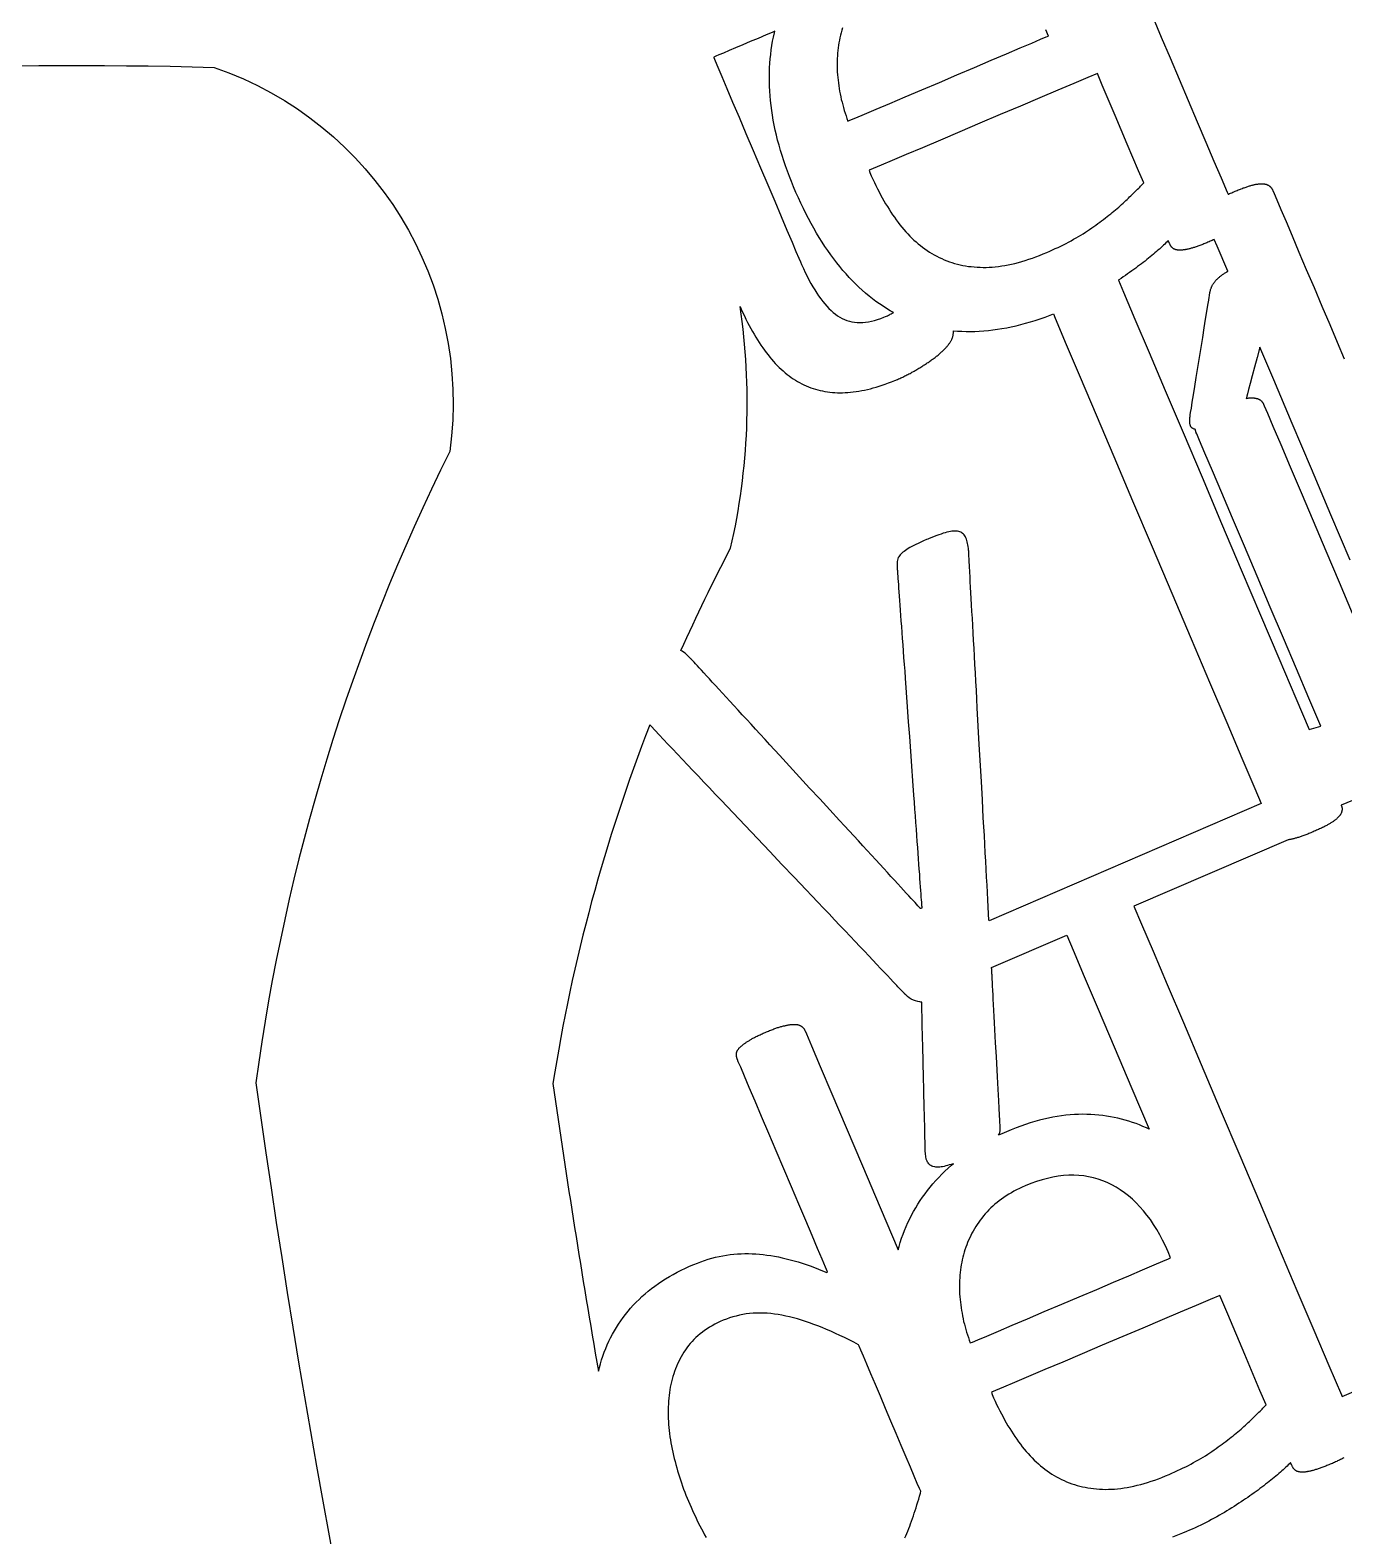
# Model space of a CAD drawing. Header units: millimetres. Extents: x 47 to 159, y 49 to 299.
# Drawn here: x 96.38 to 113.14, y 114.55 to 133.75 of the extents above; entities that cross this region are included whole.
import ezdxf

# ---------------------------------------------------------------- set-up
doc = ezdxf.new("R2010")
doc.units = ezdxf.units.MM

# ---------------------------------------------------------------- blocks, each defined once
blk = doc.blocks.new('angel 01')
blk.add_lwpolyline([(-32.862, 84.074, -0.036669), (-23.932, 84.474, -0.35863), (-20.927, 79.574, 0.082562), (-23.399, 71.526, 0.054639), (-16.362, 43.669, -0.001536)], format="xyb")
for points in [[(-11.957, 85.107), (-11.852, 84.86), (-11.74, 84.597), (-11.625, 84.325), (-11.508, 84.05), (-11.393, 83.779), (-11.283, 83.52), (-11.181, 83.28), (-11.089, 83.064), (-11.012, 82.881), (-11.001, 82.856), (-10.994, 82.859), (-10.981, 82.865), (-10.968, 82.87), (-10.954, 82.876), (-10.941, 82.882), (-10.926, 82.888), (-10.912, 82.894), (-10.898, 82.9), (-10.884, 82.906), (-10.871, 82.911), (-10.857, 82.917), (-10.844, 82.922), (-10.832, 82.926), (-10.819, 82.931), (-10.807, 82.936), (-10.795, 82.94), (-10.783, 82.944), (-10.772, 82.948), (-10.761, 82.952), (-10.75, 82.956), (-10.739, 82.959), (-10.729, 82.962), (-10.719, 82.965), (-10.709, 82.968), (-10.699, 82.971), (-10.69, 82.973), (-10.681, 82.975), (-10.672, 82.977), (-10.663, 82.979), (-10.654, 82.981), (-10.646, 82.983), (-10.637, 82.984), (-10.629, 82.985), (-10.622, 82.986), (-10.614, 82.987), (-10.607, 82.988), (-10.599, 82.989), (-10.592, 82.989), (-10.586, 82.99), (-10.579, 82.99), (-10.573, 82.99), (-10.566, 82.99), (-10.56, 82.99), (-10.554, 82.989), (-10.549, 82.989), (-10.543, 82.988), (-10.537, 82.987), (-10.532, 82.986), (-10.527, 82.985), (-10.522, 82.984), (-10.517, 82.983), (-10.512, 82.981), (-10.507, 82.98), (-10.503, 82.978), (-10.498, 82.976), (-10.494, 82.974), (-10.49, 82.972), (-10.486, 82.97), (-10.482, 82.967), (-10.478, 82.965), (-10.474, 82.962), (-10.471, 82.959), (-10.467, 82.956), (-10.464, 82.953), (-10.461, 82.95), (-10.457, 82.946), (-10.454, 82.943), (-10.451, 82.939), (-10.449, 82.936), (-10.446, 82.932), (-10.443, 82.928), (-10.441, 82.924), (-10.438, 82.92), (-10.436, 82.915), (-10.434, 82.911), (-10.431, 82.906), (-10.429, 82.902), (-10.414, 82.866), (-10.38, 82.785), (-10.328, 82.663), (-10.262, 82.508), (-10.184, 82.324), (-10.097, 82.119), (-10.003, 81.897), (-9.905, 81.666), (-9.805, 81.43), (-9.705, 81.196), (-9.609, 80.969), (-9.519, 80.757)], [(-9.523, 66.744), (-9.534, 66.739), (-9.545, 66.733), (-9.556, 66.728), (-9.567, 66.722), (-9.579, 66.716), (-9.591, 66.71), (-9.604, 66.705), (-9.616, 66.699), (-9.63, 66.693), (-9.643, 66.687), (-9.657, 66.681), (-9.671, 66.674), (-9.685, 66.668), (-9.7, 66.662), (-9.714, 66.656), (-9.727, 66.651), (-9.741, 66.645), (-9.754, 66.64), (-9.767, 66.635), (-9.78, 66.63), (-9.792, 66.625), (-9.805, 66.621), (-9.817, 66.616), (-9.828, 66.612), (-9.84, 66.608), (-9.851, 66.604), (-9.862, 66.601), (-9.873, 66.597), (-9.884, 66.594), (-9.894, 66.591), (-9.904, 66.588), (-9.914, 66.585), (-9.924, 66.582), (-9.933, 66.58), (-9.942, 66.578), (-9.951, 66.575), (-9.96, 66.574), (-9.969, 66.572), (-9.978, 66.57), (-9.986, 66.569), (-9.994, 66.567), (-10.002, 66.566), (-10.01, 66.565), (-10.018, 66.564), (-10.025, 66.564), (-10.032, 66.563), (-10.039, 66.563), (-10.046, 66.563), (-10.053, 66.562), (-10.059, 66.563), (-10.065, 66.563), (-10.072, 66.563), (-10.077, 66.564), (-10.083, 66.564), (-10.089, 66.565), (-10.094, 66.566), (-10.099, 66.567), (-10.104, 66.568), (-10.109, 66.569), (-10.114, 66.571), (-10.118, 66.572), (-10.123, 66.574), (-10.127, 66.576), (-10.131, 66.578), (-10.135, 66.58), (-10.138, 66.583), (-10.142, 66.585), (-10.145, 66.587), (-10.148, 66.59), (-10.151, 66.593), (-10.155, 66.596), (-10.158, 66.599), (-10.16, 66.602), (-10.163, 66.605), (-10.166, 66.609), (-10.169, 66.612), (-10.171, 66.616), (-10.174, 66.62), (-10.176, 66.624), (-10.179, 66.628), (-10.181, 66.632), (-10.183, 66.637), (-10.185, 66.641), (-10.187, 66.646), (-10.204, 66.684), (-10.218, 66.67), (-10.233, 66.655), (-10.249, 66.64), (-10.265, 66.624), (-10.281, 66.609), (-10.298, 66.593), (-10.316, 66.577), (-10.334, 66.561), (-10.353, 66.545), (-10.372, 66.528), (-10.392, 66.511), (-10.412, 66.494), (-10.433, 66.477), (-10.455, 66.46), (-10.477, 66.442), (-10.499, 66.425), (-10.522, 66.407), (-10.545, 66.389), (-10.569, 66.371), (-10.594, 66.352), (-10.618, 66.334), (-10.644, 66.316), (-10.67, 66.297), (-10.696, 66.279), (-10.723, 66.26), (-10.75, 66.241), (-10.777, 66.222), (-10.806, 66.203), (-10.834, 66.184), (-10.863, 66.165), (-10.893, 66.146), (-10.923, 66.126), (-10.954, 66.107), (-10.985, 66.087), (-11.016, 66.068), (-11.048, 66.049), (-11.08, 66.03), (-11.112, 66.012), (-11.145, 65.993), (-11.178, 65.975), (-11.212, 65.957), (-11.246, 65.939), (-11.28, 65.922), (-11.315, 65.904), (-11.35, 65.887), (-11.385, 65.87), (-11.421, 65.854), (-11.458, 65.837), (-11.494, 65.821), (-11.531, 65.805), (-11.581, 65.783), (-11.646, 65.757), (-11.71, 65.733)], [(-15.916, 84.979), (-15.926, 84.948), (-15.935, 84.916), (-15.943, 84.884), (-15.95, 84.852), (-15.957, 84.82), (-15.963, 84.788), (-15.969, 84.755), (-15.973, 84.722), (-15.977, 84.689), (-15.98, 84.656), (-15.983, 84.622), (-15.985, 84.588), (-15.986, 84.554), (-15.987, 84.52), (-15.986, 84.485), (-15.986, 84.451), (-15.984, 84.416), (-15.982, 84.38), (-15.979, 84.345), (-15.975, 84.31), (-15.971, 84.275), (-15.966, 84.24), (-15.961, 84.204), (-15.955, 84.169), (-15.948, 84.135), (-15.941, 84.1), (-15.933, 84.065), (-15.924, 84.03), (-15.915, 83.996), (-15.906, 83.961), (-15.895, 83.926), (-15.884, 83.892), (-15.873, 83.858), (-15.861, 83.823), (-15.848, 83.789), (-15.823, 83.8), (-15.75, 83.831), (-15.637, 83.878), (-15.49, 83.941), (-15.315, 84.015), (-15.118, 84.099), (-14.905, 84.189), (-14.683, 84.283), (-14.458, 84.379), (-14.236, 84.473), (-14.023, 84.564), (-13.826, 84.647), (-13.651, 84.722), (-13.504, 84.784), (-13.391, 84.832), (-13.319, 84.863), (-13.293, 84.873), (-13.326, 84.952)], [(-9.444, 78.192), (-9.689, 78.77), (-9.937, 79.355), (-10.182, 79.933), (-10.418, 80.489), (-10.595, 80.906), (-10.596, 80.906), (-10.63, 80.774), (-10.663, 80.651), (-10.693, 80.54), (-10.718, 80.443), (-10.739, 80.366), (-10.753, 80.311), (-10.761, 80.281), (-10.763, 80.274), (-10.765, 80.266), (-10.768, 80.258), (-10.769, 80.253), (-10.763, 80.255), (-10.754, 80.256), (-10.746, 80.257), (-10.738, 80.259), (-10.731, 80.259), (-10.723, 80.26), (-10.716, 80.261), (-10.709, 80.261), (-10.702, 80.261), (-10.695, 80.261), (-10.688, 80.261), (-10.682, 80.26), (-10.676, 80.26), (-10.67, 80.259), (-10.664, 80.258), (-10.658, 80.258), (-10.652, 80.257), (-10.647, 80.256), (-10.642, 80.254), (-10.636, 80.253), (-10.631, 80.252), (-10.626, 80.25), (-10.622, 80.249), (-10.617, 80.247), (-10.613, 80.245), (-10.609, 80.243), (-10.604, 80.241), (-10.6, 80.239), (-10.597, 80.237), (-10.593, 80.235), (-10.589, 80.232), (-10.586, 80.229), (-10.583, 80.227), (-10.579, 80.224), (-10.576, 80.221), (-10.573, 80.217), (-10.57, 80.214), (-10.567, 80.211), (-10.564, 80.207), (-10.562, 80.203), (-10.559, 80.199), (-10.557, 80.195), (-10.554, 80.191), (-10.552, 80.187), (-10.55, 80.182), (-10.548, 80.178), (-10.54, 80.159), (-10.5, 80.065), (-10.429, 79.898), (-10.33, 79.666), (-10.209, 79.381), (-10.07, 79.053), (-9.917, 78.692), (-9.754, 78.308), (-9.586, 77.912), (-9.417, 77.514)], [(-9.416, 75.125), (-9.557, 75.065), (-9.557, 75.064), (-9.555, 75.06), (-9.553, 75.055), (-9.552, 75.05), (-9.551, 75.046), (-9.55, 75.041), (-9.549, 75.037), (-9.548, 75.032), (-9.548, 75.028), (-9.547, 75.023), (-9.547, 75.019), (-9.547, 75.014), (-9.547, 75.01), (-9.547, 75.006), (-9.548, 75.001), (-9.549, 74.997), (-9.549, 74.993), (-9.55, 74.989), (-9.551, 74.984), (-9.553, 74.98), (-9.554, 74.976), (-9.556, 74.971), (-9.558, 74.967), (-9.56, 74.963), (-9.562, 74.958), (-9.565, 74.954), (-9.567, 74.949), (-9.57, 74.945), (-9.573, 74.94), (-9.577, 74.936), (-9.58, 74.931), (-9.584, 74.927), (-9.587, 74.922), (-9.591, 74.918), (-9.596, 74.913), (-9.6, 74.908), (-9.605, 74.904), (-9.609, 74.899), (-9.615, 74.894), (-9.62, 74.89), (-9.626, 74.885), (-9.632, 74.88), (-9.638, 74.875), (-9.645, 74.87), (-9.651, 74.865), (-9.658, 74.86), (-9.666, 74.855), (-9.673, 74.85), (-9.681, 74.845), (-9.689, 74.84), (-9.697, 74.835), (-9.706, 74.83), (-9.715, 74.825), (-9.724, 74.82), (-9.733, 74.814), (-9.743, 74.809), (-9.753, 74.803), (-9.764, 74.798), (-9.775, 74.792), (-9.786, 74.787), (-9.797, 74.781), (-9.809, 74.775), (-9.821, 74.77), (-9.834, 74.764), (-9.847, 74.758), (-9.86, 74.752), (-9.873, 74.746), (-9.887, 74.74), (-9.901, 74.734), (-9.916, 74.727), (-9.93, 74.721), (-9.944, 74.716), (-9.958, 74.71), (-9.971, 74.704), (-9.984, 74.699), (-9.997, 74.694), (-10.01, 74.689), (-10.023, 74.684), (-10.035, 74.68), (-10.047, 74.675), (-10.059, 74.671), (-10.07, 74.667), (-10.081, 74.663), (-10.092, 74.66), (-10.103, 74.656), (-10.114, 74.653), (-10.124, 74.65), (-10.134, 74.647), (-10.144, 74.644), (-10.154, 74.642), (-10.163, 74.639), (-10.173, 74.637), (-10.182, 74.635), (-10.191, 74.633), (-10.199, 74.631), (-10.208, 74.629), (-10.216, 74.628), (-10.224, 74.626), (-10.232, 74.625), (-10.235, 74.625), (-12.201, 73.778), (-12.104, 73.548), (-11.958, 73.204), (-11.778, 72.781), (-11.571, 72.294), (-11.344, 71.758), (-11.102, 71.188), (-10.853, 70.6), (-10.602, 70.01), (-10.356, 69.431), (-10.123, 68.88), (-9.907, 68.373), (-9.716, 67.923), (-9.556, 67.546), (-9.547, 67.525), (-7.863, 68.251)], [(-9.84, 76.123), (-9.845, 76.134)], [(-15.121, 65.723), (-15.109, 65.752), (-15.097, 65.781), (-15.085, 65.811), (-15.073, 65.842), (-15.061, 65.873), (-15.049, 65.905), (-15.037, 65.938), (-15.025, 65.971), (-15.014, 66.005), (-15.002, 66.039), (-14.991, 66.074), (-14.98, 66.109), (-14.968, 66.145), (-14.957, 66.182), (-14.946, 66.219), (-14.935, 66.257), (-14.924, 66.295), (-14.921, 66.318), (-14.936, 66.354), (-14.964, 66.419), (-15.003, 66.511), (-15.051, 66.624), (-15.107, 66.755), (-15.168, 66.9), (-15.233, 67.053), (-15.301, 67.212), (-15.369, 67.372), (-15.435, 67.529), (-15.499, 67.678), (-15.557, 67.816), (-15.609, 67.938), (-15.652, 68.041), (-15.686, 68.119), (-15.707, 68.169), (-15.714, 68.186), (-15.775, 68.218), (-15.834, 68.248), (-15.893, 68.278), (-15.951, 68.306), (-16.009, 68.332), (-16.065, 68.358), (-16.121, 68.382), (-16.177, 68.405), (-16.231, 68.426), (-16.285, 68.446), (-16.338, 68.465), (-16.391, 68.483), (-16.442, 68.5), (-16.493, 68.515), (-16.544, 68.529), (-16.593, 68.541), (-16.642, 68.553), (-16.69, 68.563), (-16.738, 68.571), (-16.785, 68.578), (-16.832, 68.584), (-16.878, 68.588), (-16.924, 68.59), (-16.969, 68.591), (-17.014, 68.59), (-17.059, 68.588), (-17.103, 68.584), (-17.146, 68.579), (-17.19, 68.572), (-17.232, 68.563), (-17.275, 68.553), (-17.317, 68.542), (-17.358, 68.529), (-17.399, 68.514), (-17.44, 68.498), (-17.477, 68.481), (-17.513, 68.464), (-17.548, 68.447), (-17.581, 68.428), (-17.614, 68.409), (-17.645, 68.389), (-17.676, 68.369), (-17.705, 68.347), (-17.734, 68.325), (-17.761, 68.302), (-17.787, 68.279), (-17.812, 68.254), (-17.836, 68.229), (-17.859, 68.203), (-17.881, 68.177), (-17.902, 68.149), (-17.922, 68.121), (-17.94, 68.093), (-17.958, 68.063), (-17.975, 68.034), (-17.991, 68.004), (-18.007, 67.973), (-18.021, 67.942), (-18.035, 67.911), (-18.048, 67.879), (-18.059, 67.847), (-18.071, 67.815), (-18.081, 67.782), (-18.09, 67.748), (-18.099, 67.715), (-18.107, 67.681), (-18.114, 67.646), (-18.12, 67.611), (-18.125, 67.576), (-18.13, 67.54), (-18.134, 67.504), (-18.137, 67.468), (-18.139, 67.431), (-18.141, 67.394), (-18.142, 67.357), (-18.142, 67.32), (-18.141, 67.283), (-18.14, 67.245), (-18.138, 67.207), (-18.136, 67.169), (-18.133, 67.131), (-18.129, 67.092), (-18.124, 67.053), (-18.119, 67.014), (-18.113, 66.975), (-18.106, 66.936), (-18.099, 66.896), (-18.091, 66.856), (-18.082, 66.816), (-18.073, 66.776), (-18.064, 66.737), (-18.054, 66.697), (-18.043, 66.658), (-18.032, 66.619), (-18.021, 66.579), (-18.009, 66.54), (-17.997, 66.501), (-17.985, 66.463), (-17.972, 66.424), (-17.958, 66.385), (-17.944, 66.347), (-17.93, 66.308), (-17.915, 66.27), (-17.899, 66.232), (-17.883, 66.194), (-17.866, 66.154), (-17.849, 66.114), (-17.831, 66.074), (-17.813, 66.035), (-17.794, 65.995), (-17.776, 65.956), (-17.757, 65.918), (-17.737, 65.879), (-17.717, 65.841), (-17.697, 65.803), (-17.677, 65.765), (-17.656, 65.727)]]:
    blk.add_lwpolyline(points)
for points in [[(-16.781, 84.935), (-16.794, 84.929), (-16.893, 84.887), (-16.994, 84.844), (-17.094, 84.802), (-17.19, 84.761), (-17.281, 84.722), (-17.363, 84.687), (-17.435, 84.657), (-17.493, 84.632), (-17.535, 84.615), (-17.558, 84.605), (-17.56, 84.599), (-17.543, 84.558), (-17.507, 84.475), (-17.457, 84.356), (-17.393, 84.206), (-17.319, 84.032), (-17.237, 83.838), (-17.149, 83.63), (-17.057, 83.414), (-16.964, 83.194), (-16.872, 82.978), (-16.783, 82.769), (-16.701, 82.574), (-16.626, 82.398), (-16.562, 82.247), (-16.511, 82.126), (-16.474, 82.041), (-16.455, 81.996), (-16.441, 81.962), (-16.417, 81.91), (-16.394, 81.86), (-16.37, 81.811), (-16.346, 81.764), (-16.322, 81.72), (-16.297, 81.677), (-16.272, 81.636), (-16.247, 81.596), (-16.222, 81.559), (-16.196, 81.524), (-16.17, 81.49), (-16.144, 81.458), (-16.117, 81.428), (-16.091, 81.4), (-16.064, 81.374), (-16.036, 81.35), (-16.009, 81.328), (-15.981, 81.307), (-15.952, 81.289), (-15.923, 81.273), (-15.892, 81.259), (-15.861, 81.247), (-15.83, 81.237), (-15.797, 81.229), (-15.764, 81.224), (-15.73, 81.221), (-15.695, 81.22), (-15.66, 81.221), (-15.623, 81.224), (-15.586, 81.229), (-15.548, 81.237), (-15.51, 81.247), (-15.47, 81.258), (-15.43, 81.272), (-15.389, 81.288), (-15.371, 81.296), (-15.358, 81.302), (-15.345, 81.308), (-15.333, 81.314), (-15.32, 81.32), (-15.308, 81.326), (-15.296, 81.332), (-15.284, 81.338), (-15.273, 81.345), (-15.268, 81.348), (-15.309, 81.371), (-15.355, 81.399), (-15.401, 81.428), (-15.447, 81.458), (-15.491, 81.49), (-15.536, 81.523), (-15.58, 81.558), (-15.623, 81.594), (-15.666, 81.632), (-15.708, 81.671), (-15.75, 81.711), (-15.792, 81.753), (-15.833, 81.796), (-15.873, 81.84), (-15.913, 81.886), (-15.953, 81.934), (-15.992, 81.982), (-16.03, 82.032), (-16.068, 82.084), (-16.105, 82.137), (-16.142, 82.191), (-16.178, 82.247), (-16.214, 82.304), (-16.249, 82.362), (-16.284, 82.422), (-16.318, 82.483), (-16.352, 82.546), (-16.385, 82.61), (-16.417, 82.675), (-16.449, 82.742), (-16.481, 82.81), (-16.512, 82.88), (-16.542, 82.95), (-16.569, 83.017), (-16.596, 83.084), (-16.621, 83.151), (-16.645, 83.218), (-16.667, 83.284), (-16.689, 83.35), (-16.709, 83.415), (-16.727, 83.48), (-16.745, 83.545), (-16.761, 83.609), (-16.775, 83.673), (-16.789, 83.737), (-16.801, 83.8), (-16.811, 83.863), (-16.821, 83.926), (-16.829, 83.988), (-16.836, 84.05), (-16.841, 84.111), (-16.846, 84.172), (-16.848, 84.233), (-16.85, 84.293), (-16.851, 84.352), (-16.85, 84.411), (-16.848, 84.469), (-16.844, 84.527), (-16.84, 84.584), (-16.834, 84.64), (-16.827, 84.696), (-16.819, 84.752), (-16.809, 84.807), (-16.798, 84.861), (-16.786, 84.915)], [(-12.668, 84.396), (-12.79, 84.345), (-12.967, 84.269), (-13.174, 84.182), (-13.403, 84.084), (-13.649, 83.98), (-13.906, 83.871), (-14.165, 83.761), (-14.421, 83.652), (-14.668, 83.547), (-14.898, 83.449), (-15.106, 83.361), (-15.284, 83.286), (-15.426, 83.226), (-15.525, 83.183), (-15.576, 83.162), (-15.57, 83.134), (-15.551, 83.091), (-15.532, 83.049), (-15.512, 83.007), (-15.493, 82.966), (-15.473, 82.926), (-15.452, 82.886), (-15.432, 82.847), (-15.411, 82.809), (-15.389, 82.772), (-15.368, 82.735), (-15.346, 82.699), (-15.324, 82.664), (-15.302, 82.629), (-15.279, 82.595), (-15.256, 82.562), (-15.233, 82.529), (-15.21, 82.497), (-15.186, 82.466), (-15.162, 82.436), (-15.137, 82.407), (-15.112, 82.378), (-15.086, 82.35), (-15.06, 82.323), (-15.034, 82.297), (-15.007, 82.272), (-14.98, 82.248), (-14.952, 82.224), (-14.924, 82.202), (-14.896, 82.18), (-14.867, 82.159), (-14.838, 82.139), (-14.808, 82.119), (-14.778, 82.101), (-14.747, 82.083), (-14.716, 82.066), (-14.685, 82.05), (-14.653, 82.035), (-14.621, 82.021), (-14.588, 82.008), (-14.555, 81.996), (-14.522, 81.985), (-14.488, 81.974), (-14.453, 81.965), (-14.419, 81.957), (-14.384, 81.949), (-14.348, 81.943), (-14.312, 81.937), (-14.276, 81.933), (-14.239, 81.929), (-14.202, 81.927), (-14.164, 81.925), (-14.126, 81.924), (-14.087, 81.924), (-14.049, 81.926), (-14.009, 81.928), (-13.969, 81.931), (-13.929, 81.936), (-13.888, 81.942), (-13.846, 81.948), (-13.804, 81.956), (-13.762, 81.965), (-13.719, 81.975), (-13.675, 81.987), (-13.631, 81.999), (-13.587, 82.012), (-13.542, 82.027), (-13.497, 82.042), (-13.451, 82.059), (-13.404, 82.077), (-13.357, 82.096), (-13.313, 82.114), (-13.276, 82.13), (-13.24, 82.147), (-13.204, 82.163), (-13.169, 82.179), (-13.134, 82.196), (-13.1, 82.213), (-13.067, 82.23), (-13.034, 82.247), (-13.002, 82.264), (-12.97, 82.282), (-12.939, 82.299), (-12.909, 82.317), (-12.879, 82.335), (-12.85, 82.353), (-12.821, 82.371), (-12.793, 82.39), (-12.766, 82.408), (-12.739, 82.427), (-12.713, 82.445), (-12.687, 82.463), (-12.662, 82.482), (-12.637, 82.5), (-12.613, 82.518), (-12.589, 82.536), (-12.566, 82.554), (-12.543, 82.571), (-12.52, 82.589), (-12.498, 82.607), (-12.477, 82.624), (-12.456, 82.641), (-12.435, 82.659), (-12.415, 82.676), (-12.396, 82.693), (-12.377, 82.71), (-12.358, 82.727), (-12.34, 82.743), (-12.323, 82.759), (-12.305, 82.776), (-12.288, 82.791), (-12.272, 82.807), (-12.256, 82.822), (-12.24, 82.837), (-12.224, 82.852), (-12.21, 82.866), (-12.195, 82.881), (-12.181, 82.895), (-12.167, 82.908), (-12.154, 82.922), (-12.141, 82.935), (-12.128, 82.948), (-12.116, 82.961), (-12.104, 82.973), (-12.093, 82.985), (-12.081, 82.997), (-12.076, 83.002), (-12.142, 83.156), (-12.286, 83.495), (-12.441, 83.862), (-12.605, 84.247)], [(-12.4, 81.762), (-12.334, 81.607), (-12.188, 81.263), (-12.008, 80.84), (-11.802, 80.353), (-11.574, 79.817), (-11.332, 79.247), (-11.083, 78.66), (-10.832, 78.069), (-10.587, 77.49), (-10.353, 76.94), (-10.137, 76.432), (-9.967, 76.031), (-9.819, 76.075), (-9.97, 76.429), (-10.128, 76.803), (-10.294, 77.194), (-10.463, 77.592), (-10.631, 77.987), (-10.793, 78.369), (-10.945, 78.727), (-11.082, 79.05), (-11.201, 79.33), (-11.297, 79.555), (-11.365, 79.715), (-11.401, 79.8), (-11.406, 79.814), (-11.408, 79.818), (-11.41, 79.823), (-11.411, 79.828), (-11.413, 79.832), (-11.414, 79.837), (-11.415, 79.841), (-11.416, 79.846), (-11.417, 79.85), (-11.418, 79.855), (-11.418, 79.858), (-11.421, 79.858), (-11.426, 79.859), (-11.431, 79.861), (-11.435, 79.862), (-11.44, 79.864), (-11.444, 79.866), (-11.448, 79.868), (-11.452, 79.87), (-11.456, 79.872), (-11.459, 79.875), (-11.462, 79.878), (-11.466, 79.881), (-11.468, 79.884), (-11.471, 79.887), (-11.474, 79.891), (-11.476, 79.895), (-11.478, 79.899), (-11.48, 79.903), (-11.482, 79.908), (-11.483, 79.912), (-11.485, 79.917), (-11.486, 79.922), (-11.487, 79.928), (-11.488, 79.933), (-11.489, 79.939), (-11.489, 79.944), (-11.49, 79.95), (-11.49, 79.956), (-11.49, 79.963), (-11.49, 79.969), (-11.49, 79.976), (-11.49, 79.983), (-11.489, 79.99), (-11.489, 79.997), (-11.488, 80.004), (-11.487, 80.012), (-11.486, 80.019), (-11.485, 80.027), (-11.484, 80.036), (-11.483, 80.044), (-11.478, 80.075), (-11.469, 80.129), (-11.457, 80.204), (-11.442, 80.297), (-11.425, 80.404), (-11.406, 80.521), (-11.386, 80.646), (-11.365, 80.774), (-11.344, 80.904), (-11.324, 81.03), (-11.305, 81.151), (-11.287, 81.262), (-11.271, 81.361), (-11.258, 81.443), (-11.248, 81.506), (-11.241, 81.546), (-11.239, 81.561), (-11.238, 81.568), (-11.237, 81.576), (-11.236, 81.584), (-11.235, 81.592), (-11.234, 81.599), (-11.232, 81.607), (-11.23, 81.614), (-11.229, 81.621), (-11.227, 81.628), (-11.225, 81.635), (-11.223, 81.642), (-11.221, 81.649), (-11.218, 81.656), (-11.216, 81.662), (-11.213, 81.669), (-11.211, 81.675), (-11.208, 81.682), (-11.205, 81.688), (-11.202, 81.694), (-11.199, 81.7), (-11.195, 81.706), (-11.191, 81.712), (-11.188, 81.718), (-11.184, 81.723), (-11.18, 81.729), (-11.176, 81.735), (-11.171, 81.741), (-11.167, 81.746), (-11.162, 81.752), (-11.157, 81.757), (-11.152, 81.763), (-11.147, 81.768), (-11.141, 81.774), (-11.136, 81.779), (-11.13, 81.784), (-11.124, 81.79), (-11.118, 81.795), (-11.112, 81.8), (-11.106, 81.806), (-11.099, 81.811), (-11.092, 81.816), (-11.085, 81.821), (-11.077, 81.827), (-11.07, 81.832), (-11.062, 81.837), (-11.054, 81.843), (-11.046, 81.848), (-11.038, 81.854), (-11.029, 81.859), (-11.02, 81.864), (-11.011, 81.87), (-11.006, 81.873), (-11.006, 81.874), (-11.142, 82.193), (-11.178, 82.279), (-11.189, 82.274), (-11.202, 82.268), (-11.215, 82.262), (-11.229, 82.256), (-11.244, 82.25), (-11.258, 82.244), (-11.272, 82.238), (-11.285, 82.233), (-11.298, 82.227), (-11.312, 82.222), (-11.324, 82.217), (-11.337, 82.212), (-11.349, 82.207), (-11.362, 82.203), (-11.374, 82.198), (-11.385, 82.194), (-11.397, 82.19), (-11.408, 82.186), (-11.419, 82.183), (-11.43, 82.179), (-11.44, 82.176), (-11.45, 82.173), (-11.46, 82.17), (-11.47, 82.167), (-11.48, 82.164), (-11.489, 82.162), (-11.499, 82.159), (-11.508, 82.157), (-11.517, 82.155), (-11.525, 82.153), (-11.534, 82.152), (-11.542, 82.15), (-11.55, 82.149), (-11.558, 82.148), (-11.566, 82.147), (-11.574, 82.146), (-11.581, 82.145), (-11.588, 82.144), (-11.595, 82.144), (-11.602, 82.144), (-11.609, 82.143), (-11.615, 82.143), (-11.622, 82.144), (-11.628, 82.144), (-11.634, 82.144), (-11.64, 82.145), (-11.645, 82.145), (-11.651, 82.146), (-11.656, 82.147), (-11.661, 82.148), (-11.666, 82.149), (-11.671, 82.151), (-11.675, 82.152), (-11.68, 82.154), (-11.684, 82.156), (-11.688, 82.158), (-11.692, 82.16), (-11.695, 82.162), (-11.699, 82.164), (-11.702, 82.166), (-11.705, 82.169), (-11.709, 82.172), (-11.712, 82.174), (-11.715, 82.177), (-11.718, 82.18), (-11.721, 82.183), (-11.724, 82.187), (-11.726, 82.19), (-11.729, 82.194), (-11.732, 82.197), (-11.734, 82.201), (-11.736, 82.205), (-11.739, 82.209), (-11.741, 82.214), (-11.743, 82.218), (-11.745, 82.223), (-11.747, 82.227), (-11.764, 82.265), (-11.764, 82.265), (-11.778, 82.251), (-11.793, 82.236), (-11.809, 82.221), (-11.825, 82.205), (-11.842, 82.19), (-11.859, 82.174), (-11.876, 82.158), (-11.895, 82.142), (-11.913, 82.126), (-11.933, 82.109), (-11.952, 82.092), (-11.973, 82.075), (-11.994, 82.058), (-12.015, 82.041), (-12.037, 82.023), (-12.059, 82.005), (-12.082, 81.988), (-12.106, 81.97), (-12.129, 81.952), (-12.154, 81.933), (-12.179, 81.915), (-12.204, 81.897), (-12.23, 81.878), (-12.256, 81.86), (-12.283, 81.841), (-12.31, 81.822), (-12.338, 81.803), (-12.366, 81.784), (-12.395, 81.765)], [(-13.058, 73.409), (-12.976, 73.216), (-12.834, 72.882), (-12.658, 72.467), (-12.454, 71.986), (-12.228, 71.455), (-12.008, 70.935), (-12.043, 70.951), (-12.086, 70.971), (-12.13, 70.989), (-12.175, 71.006), (-12.22, 71.022), (-12.266, 71.037), (-12.312, 71.05), (-12.358, 71.063), (-12.406, 71.074), (-12.453, 71.084), (-12.502, 71.093), (-12.551, 71.101), (-12.6, 71.108), (-12.65, 71.114), (-12.701, 71.118), (-12.752, 71.122), (-12.803, 71.124), (-12.855, 71.125), (-12.908, 71.124), (-12.961, 71.122), (-13.015, 71.118), (-13.069, 71.113), (-13.124, 71.106), (-13.18, 71.098), (-13.236, 71.088), (-13.292, 71.076), (-13.35, 71.063), (-13.407, 71.049), (-13.466, 71.033), (-13.524, 71.015), (-13.584, 70.996), (-13.644, 70.975), (-13.704, 70.953), (-13.765, 70.929), (-13.827, 70.903), (-13.884, 70.878), (-13.927, 70.858), (-13.922, 70.87), (-13.913, 70.893), (-13.908, 70.915), (-13.906, 70.938), (-13.906, 70.948), (-13.906, 70.95), (-13.907, 70.955), (-13.907, 70.962), (-13.907, 70.971), (-13.908, 70.982), (-13.909, 70.996), (-13.91, 71.011), (-13.911, 71.029), (-13.912, 71.048), (-13.913, 71.07), (-13.914, 71.093), (-13.915, 71.118), (-13.917, 71.144), (-13.918, 71.172), (-13.92, 71.202), (-13.921, 71.233), (-13.923, 71.265), (-13.925, 71.299), (-13.929, 71.37), (-13.933, 71.445), (-13.937, 71.523), (-13.941, 71.605), (-13.946, 71.688), (-13.955, 71.861), (-13.965, 72.035), (-13.974, 72.207), (-13.978, 72.29), (-13.983, 72.372), (-13.987, 72.45), (-13.991, 72.524), (-13.995, 72.594), (-13.996, 72.627), (-13.998, 72.659), (-14, 72.69), (-14.001, 72.719), (-14.003, 72.747), (-14.004, 72.773), (-14.006, 72.798), (-14.007, 72.82), (-14.008, 72.841), (-14.009, 72.86), (-14.01, 72.877), (-14.011, 72.892), (-14.011, 72.905), (-14.012, 72.916), (-14.012, 72.925), (-14.013, 72.931), (-14.013, 72.934), (-14.013, 72.936), (-14.013, 72.937), (-14.013, 72.939), (-14.013, 72.943), (-14.014, 72.949), (-14.014, 72.957), (-14.015, 72.966), (-14.015, 72.977), (-14.016, 72.989), (-14.016, 72.996)], [(-11.733, 69.293), (-11.766, 69.372), (-11.8, 69.448), (-11.836, 69.52), (-11.873, 69.59), (-11.911, 69.657), (-11.951, 69.721), (-11.992, 69.782), (-12.035, 69.84), (-12.079, 69.895), (-12.125, 69.947), (-12.172, 69.996), (-12.22, 70.042), (-12.27, 70.085), (-12.322, 70.125), (-12.375, 70.162), (-12.429, 70.196), (-12.485, 70.227), (-12.542, 70.254), (-12.6, 70.278), (-12.659, 70.299), (-12.719, 70.316), (-12.78, 70.329), (-12.841, 70.339), (-12.904, 70.345), (-12.968, 70.348), (-13.033, 70.347), (-13.099, 70.343), (-13.166, 70.335), (-13.234, 70.323), (-13.303, 70.308), (-13.372, 70.29), (-13.443, 70.267), (-13.515, 70.242), (-13.588, 70.212), (-13.625, 70.196), (-13.661, 70.179), (-13.697, 70.162), (-13.731, 70.144), (-13.764, 70.125), (-13.797, 70.106), (-13.829, 70.086), (-13.86, 70.066), (-13.89, 70.045), (-13.919, 70.023), (-13.947, 70.001), (-13.974, 69.978), (-14.001, 69.955), (-14.026, 69.931), (-14.051, 69.906), (-14.074, 69.881), (-14.097, 69.855), (-14.119, 69.829), (-14.14, 69.802), (-14.161, 69.775), (-14.18, 69.748), (-14.199, 69.721), (-14.217, 69.693), (-14.235, 69.665), (-14.251, 69.636), (-14.267, 69.608), (-14.282, 69.578), (-14.296, 69.549), (-14.31, 69.519), (-14.322, 69.489), (-14.334, 69.459), (-14.345, 69.429), (-14.356, 69.398), (-14.365, 69.366), (-14.374, 69.335), (-14.382, 69.303), (-14.39, 69.271), (-14.397, 69.239), (-14.403, 69.207), (-14.408, 69.174), (-14.413, 69.141), (-14.417, 69.108), (-14.42, 69.075), (-14.423, 69.041), (-14.425, 69.007), (-14.426, 68.973), (-14.426, 68.939), (-14.426, 68.905), (-14.425, 68.87), (-14.424, 68.835), (-14.421, 68.799), (-14.418, 68.764), (-14.415, 68.729), (-14.411, 68.694), (-14.406, 68.659), (-14.4, 68.624), (-14.394, 68.589), (-14.388, 68.554), (-14.381, 68.519), (-14.373, 68.484), (-14.364, 68.449), (-14.355, 68.415), (-14.345, 68.38), (-14.335, 68.346), (-14.324, 68.311), (-14.313, 68.277), (-14.301, 68.243), (-14.288, 68.209), (-14.262, 68.22), (-14.19, 68.25), (-14.077, 68.298), (-13.93, 68.361), (-13.755, 68.435), (-13.558, 68.519), (-13.345, 68.609), (-13.123, 68.703), (-12.898, 68.799), (-12.676, 68.893), (-12.463, 68.983), (-12.266, 69.067), (-12.091, 69.141), (-11.944, 69.204), (-11.831, 69.252), (-11.759, 69.282)], [(-11.108, 68.815), (-11.229, 68.764), (-11.407, 68.689), (-11.613, 68.601), (-11.843, 68.503), (-12.089, 68.399), (-12.345, 68.29), (-12.605, 68.18), (-12.861, 68.071), (-13.108, 67.966), (-13.338, 67.869), (-13.546, 67.781), (-13.724, 67.705), (-13.866, 67.645), (-13.965, 67.602), (-14.016, 67.581), (-14.01, 67.553), (-13.991, 67.51), (-13.972, 67.468), (-13.952, 67.426), (-13.932, 67.385), (-13.912, 67.345), (-13.892, 67.306), (-13.871, 67.267), (-13.85, 67.229), (-13.829, 67.191), (-13.808, 67.154), (-13.786, 67.118), (-13.764, 67.083), (-13.742, 67.049), (-13.719, 67.015), (-13.696, 66.981), (-13.673, 66.949), (-13.65, 66.917), (-13.626, 66.886), (-13.601, 66.856), (-13.577, 66.826), (-13.552, 66.798), (-13.526, 66.77), (-13.5, 66.743), (-13.474, 66.717), (-13.447, 66.692), (-13.42, 66.667), (-13.392, 66.644), (-13.364, 66.621), (-13.336, 66.599), (-13.307, 66.578), (-13.278, 66.558), (-13.248, 66.538), (-13.218, 66.52), (-13.187, 66.502), (-13.156, 66.485), (-13.125, 66.469), (-13.093, 66.454), (-13.06, 66.44), (-13.028, 66.427), (-12.995, 66.415), (-12.961, 66.404), (-12.927, 66.394), (-12.893, 66.384), (-12.858, 66.376), (-12.823, 66.369), (-12.788, 66.362), (-12.752, 66.357), (-12.715, 66.352), (-12.679, 66.348), (-12.641, 66.346), (-12.604, 66.344), (-12.566, 66.343), (-12.527, 66.344), (-12.488, 66.345), (-12.449, 66.347), (-12.409, 66.351), (-12.368, 66.355), (-12.328, 66.361), (-12.286, 66.368), (-12.244, 66.376), (-12.202, 66.385), (-12.159, 66.395), (-12.115, 66.406), (-12.071, 66.418), (-12.027, 66.432), (-11.982, 66.446), (-11.936, 66.462), (-11.89, 66.479), (-11.844, 66.496), (-11.797, 66.515), (-11.753, 66.534), (-11.716, 66.55), (-11.68, 66.566), (-11.644, 66.582), (-11.609, 66.599), (-11.574, 66.616), (-11.54, 66.632), (-11.507, 66.649), (-11.474, 66.666), (-11.442, 66.684), (-11.41, 66.701), (-11.379, 66.719), (-11.349, 66.736), (-11.319, 66.754), (-11.29, 66.772), (-11.261, 66.79), (-11.233, 66.809), (-11.206, 66.827), (-11.179, 66.846), (-11.153, 66.864), (-11.127, 66.883), (-11.102, 66.901), (-11.077, 66.919), (-11.053, 66.937), (-11.029, 66.955), (-11.005, 66.973), (-10.982, 66.99), (-10.96, 67.008), (-10.938, 67.026), (-10.917, 67.043), (-10.896, 67.06), (-10.875, 67.078), (-10.855, 67.095), (-10.836, 67.112), (-10.816, 67.128), (-10.798, 67.145), (-10.78, 67.162), (-10.762, 67.178), (-10.745, 67.194), (-10.728, 67.21), (-10.711, 67.226), (-10.695, 67.241), (-10.68, 67.256), (-10.664, 67.271), (-10.649, 67.286), (-10.635, 67.3), (-10.621, 67.314), (-10.607, 67.328), (-10.593, 67.341), (-10.58, 67.354), (-10.568, 67.367), (-10.556, 67.38), (-10.544, 67.392), (-10.532, 67.404), (-10.521, 67.416), (-10.516, 67.421), (-10.594, 67.605), (-10.788, 68.062), (-11.006, 68.575)]]:
    blk.add_lwpolyline(points, close=True)
for points in [[(-17.225, 81.425), (-17.209, 81.389), (-17.189, 81.346), (-17.169, 81.305), (-17.149, 81.263), (-17.128, 81.223), (-17.108, 81.184), (-17.087, 81.145), (-17.066, 81.108), (-17.045, 81.071), (-17.023, 81.035), (-17.002, 81), (-16.98, 80.966), (-16.958, 80.933), (-16.936, 80.9), (-16.914, 80.869), (-16.891, 80.838), (-16.868, 80.809), (-16.845, 80.78), (-16.822, 80.752), (-16.798, 80.725), (-16.775, 80.699), (-16.75, 80.673), (-16.726, 80.649), (-16.701, 80.625), (-16.676, 80.603), (-16.651, 80.581), (-16.625, 80.56), (-16.599, 80.54), (-16.573, 80.521), (-16.546, 80.503), (-16.519, 80.486), (-16.492, 80.47), (-16.465, 80.454), (-16.437, 80.44), (-16.409, 80.426), (-16.381, 80.413), (-16.352, 80.401), (-16.323, 80.39), (-16.294, 80.38), (-16.264, 80.371), (-16.234, 80.362), (-16.204, 80.355), (-16.173, 80.348), (-16.142, 80.342), (-16.111, 80.337), (-16.079, 80.333), (-16.047, 80.33), (-16.015, 80.328), (-15.982, 80.326), (-15.949, 80.326), (-15.916, 80.326), (-15.883, 80.327), (-15.849, 80.329), (-15.814, 80.332), (-15.78, 80.336), (-15.745, 80.34), (-15.709, 80.346), (-15.673, 80.352), (-15.637, 80.36), (-15.6, 80.368), (-15.563, 80.377), (-15.526, 80.387), (-15.488, 80.398), (-15.45, 80.409), (-15.411, 80.422), (-15.372, 80.435), (-15.332, 80.45), (-15.292, 80.465), (-15.252, 80.481), (-15.215, 80.496), (-15.202, 80.502), (-15.188, 80.508), (-15.175, 80.514), (-15.162, 80.52), (-15.149, 80.526), (-15.135, 80.532), (-15.122, 80.539), (-15.109, 80.545), (-15.096, 80.552), (-15.083, 80.558), (-15.07, 80.565), (-15.057, 80.572), (-15.044, 80.579), (-15.032, 80.586), (-15.019, 80.593), (-15.006, 80.6), (-14.993, 80.608), (-14.981, 80.615), (-14.968, 80.623), (-14.956, 80.63), (-14.943, 80.638), (-14.931, 80.645), (-14.919, 80.653), (-14.907, 80.66), (-14.895, 80.668), (-14.883, 80.675), (-14.871, 80.683), (-14.859, 80.69), (-14.848, 80.698), (-14.837, 80.705), (-14.825, 80.713), (-14.814, 80.721), (-14.803, 80.728), (-14.792, 80.736), (-14.781, 80.744), (-14.77, 80.752), (-14.759, 80.759), (-14.749, 80.767), (-14.738, 80.775), (-14.728, 80.782), (-14.718, 80.79), (-14.709, 80.798), (-14.699, 80.806), (-14.69, 80.814), (-14.68, 80.821), (-14.671, 80.829), (-14.662, 80.837), (-14.654, 80.845), (-14.645, 80.853), (-14.637, 80.861), (-14.629, 80.869), (-14.621, 80.877), (-14.613, 80.885), (-14.606, 80.893), (-14.598, 80.901), (-14.591, 80.909), (-14.585, 80.917), (-14.578, 80.925), (-14.572, 80.932), (-14.566, 80.94), (-14.56, 80.947), (-14.555, 80.955), (-14.55, 80.962), (-14.545, 80.969), (-14.54, 80.976), (-14.536, 80.983), (-14.532, 80.99), (-14.528, 80.997), (-14.525, 81.004), (-14.522, 81.011), (-14.519, 81.018), (-14.516, 81.024), (-14.514, 81.031), (-14.512, 81.039), (-14.51, 81.046), (-14.508, 81.054), (-14.507, 81.061), (-14.506, 81.07), (-14.505, 81.078), (-14.504, 81.087), (-14.504, 81.095), (-14.504, 81.104), (-14.504, 81.114), (-14.504, 81.116), (-14.45, 81.112), (-14.396, 81.109), (-14.341, 81.107), (-14.285, 81.107), (-14.229, 81.108), (-14.173, 81.11), (-14.116, 81.114), (-14.058, 81.119), (-14.001, 81.126), (-13.942, 81.134), (-13.884, 81.143), (-13.824, 81.154), (-13.765, 81.166), (-13.705, 81.18), (-13.644, 81.195), (-13.583, 81.211), (-13.521, 81.229), (-13.459, 81.248), (-13.397, 81.269), (-13.334, 81.291), (-13.27, 81.314), (-13.229, 81.33), (-13.206, 81.275), (-13.064, 80.941), (-12.888, 80.526), (-12.684, 80.045), (-12.459, 79.514), (-12.218, 78.947), (-11.969, 78.361), (-11.718, 77.77), (-11.472, 77.189), (-11.236, 76.635), (-11.018, 76.121), (-10.824, 75.664), (-10.661, 75.279), (-10.579, 75.086), (-14.049, 73.591), (-14.05, 73.6), (-14.054, 73.682), (-14.059, 73.769), (-14.064, 73.859), (-14.069, 73.952), (-14.074, 74.048), (-14.08, 74.148), (-14.085, 74.249), (-14.091, 74.354), (-14.097, 74.46), (-14.103, 74.569), (-14.109, 74.679), (-14.115, 74.791), (-14.122, 74.905), (-14.134, 75.135), (-14.147, 75.369), (-14.173, 75.841), (-14.186, 76.075), (-14.199, 76.306), (-14.205, 76.42), (-14.211, 76.533), (-14.217, 76.643), (-14.223, 76.753), (-14.229, 76.86), (-14.235, 76.965), (-14.241, 77.067), (-14.246, 77.167), (-14.252, 77.264), (-14.257, 77.358), (-14.262, 77.449), (-14.267, 77.536), (-14.271, 77.62), (-14.276, 77.7), (-14.28, 77.776), (-14.284, 77.848), (-14.288, 77.915), (-14.291, 77.978), (-14.294, 78.036), (-14.296, 78.063), (-14.297, 78.089), (-14.298, 78.113), (-14.3, 78.136), (-14.301, 78.158), (-14.302, 78.178), (-14.303, 78.197), (-14.304, 78.215), (-14.305, 78.231), (-14.306, 78.246), (-14.307, 78.259), (-14.307, 78.27), (-14.308, 78.28), (-14.308, 78.288), (-14.309, 78.295), (-14.309, 78.3), (-14.309, 78.304), (-14.309, 78.306), (-14.31, 78.317), (-14.313, 78.341), (-14.316, 78.364), (-14.319, 78.385), (-14.323, 78.405), (-14.327, 78.424), (-14.332, 78.442), (-14.338, 78.458), (-14.344, 78.474), (-14.35, 78.488), (-14.358, 78.501), (-14.366, 78.512), (-14.376, 78.523), (-14.386, 78.532), (-14.397, 78.54), (-14.409, 78.547), (-14.422, 78.552), (-14.436, 78.557), (-14.451, 78.56), (-14.467, 78.561), (-14.484, 78.562), (-14.502, 78.561), (-14.522, 78.56), (-14.542, 78.556), (-14.563, 78.552), (-14.586, 78.547), (-14.61, 78.54), (-14.635, 78.533), (-14.661, 78.524), (-14.689, 78.514), (-14.717, 78.504), (-14.747, 78.493), (-14.779, 78.48), (-14.811, 78.467), (-14.828, 78.46), (-14.847, 78.452), (-14.884, 78.436), (-14.919, 78.42), (-14.951, 78.405), (-14.981, 78.391), (-15.009, 78.377), (-15.035, 78.363), (-15.058, 78.351), (-15.079, 78.339), (-15.098, 78.327), (-15.116, 78.315), (-15.132, 78.303), (-15.147, 78.292), (-15.161, 78.28), (-15.173, 78.269), (-15.183, 78.257), (-15.193, 78.246), (-15.2, 78.235), (-15.207, 78.223), (-15.212, 78.208), (-15.217, 78.192), (-15.22, 78.174), (-15.222, 78.155), (-15.222, 78.133), (-15.222, 78.11), (-15.22, 78.085), (-15.22, 78.079), (-15.219, 78.076), (-15.219, 78.073), (-15.219, 78.069), (-15.218, 78.063), (-15.218, 78.056), (-15.217, 78.038), (-15.215, 78.016), (-15.213, 77.988), (-15.211, 77.956), (-15.208, 77.919), (-15.205, 77.879), (-15.202, 77.834), (-15.198, 77.785), (-15.195, 77.732), (-15.19, 77.675), (-15.186, 77.616), (-15.182, 77.552), (-15.177, 77.486), (-15.172, 77.417), (-15.167, 77.345), (-15.161, 77.27), (-15.156, 77.193), (-15.15, 77.113), (-15.144, 77.032), (-15.138, 76.948), (-15.132, 76.862), (-15.125, 76.775), (-15.119, 76.686), (-15.106, 76.505), (-15.092, 76.32), (-15.079, 76.131), (-15.065, 75.942), (-15.038, 75.563), (-15.024, 75.377), (-15.011, 75.194), (-15.004, 75.104), (-14.998, 75.016), (-14.992, 74.93), (-14.986, 74.845), (-14.98, 74.762), (-14.974, 74.682), (-14.968, 74.603), (-14.963, 74.527), (-14.957, 74.454), (-14.952, 74.383), (-14.947, 74.315), (-14.943, 74.25), (-14.938, 74.188), (-14.934, 74.13), (-14.93, 74.075), (-14.926, 74.024), (-14.923, 73.977), (-14.92, 73.934), (-14.917, 73.895), (-14.914, 73.861), (-14.912, 73.831), (-14.91, 73.806), (-14.909, 73.785), (-14.908, 73.777), (-14.908, 73.77), (-14.907, 73.764), (-14.907, 73.759), (-14.907, 73.756), (-14.907, 73.754), (-14.907, 73.754), (-14.908, 73.754), (-14.912, 73.752), (-14.917, 73.75), (-14.921, 73.748), (-14.922, 73.747), (-14.922, 73.747), (-14.923, 73.748), (-14.924, 73.749), (-14.926, 73.751), (-14.929, 73.754), (-14.932, 73.758), (-14.937, 73.763), (-14.943, 73.769), (-14.956, 73.784), (-14.973, 73.803), (-14.993, 73.825), (-15.017, 73.85), (-15.043, 73.878), (-15.072, 73.91), (-15.104, 73.944), (-15.138, 73.982), (-15.175, 74.022), (-15.214, 74.065), (-15.256, 74.11), (-15.3, 74.158), (-15.345, 74.208), (-15.393, 74.26), (-15.443, 74.314), (-15.495, 74.37), (-15.548, 74.427), (-15.602, 74.487), (-15.658, 74.548), (-15.716, 74.61), (-15.774, 74.674), (-15.834, 74.739), (-15.894, 74.805), (-15.956, 74.871), (-16.081, 75.007), (-16.208, 75.146), (-16.337, 75.285), (-16.594, 75.565), (-16.72, 75.703), (-16.845, 75.838), (-16.906, 75.905), (-16.966, 75.97), (-17.026, 76.035), (-17.084, 76.098), (-17.14, 76.16), (-17.196, 76.22), (-17.25, 76.279), (-17.302, 76.336), (-17.353, 76.391), (-17.402, 76.445), (-17.449, 76.496), (-17.494, 76.545), (-17.537, 76.591), (-17.578, 76.636), (-17.616, 76.677), (-17.652, 76.717), (-17.686, 76.753), (-17.716, 76.786), (-17.744, 76.817), (-17.769, 76.844), (-17.791, 76.868), (-17.81, 76.888), (-17.826, 76.905), (-17.838, 76.919), (-17.843, 76.924), (-17.847, 76.928), (-17.85, 76.932), (-17.852, 76.934), (-17.855, 76.937), (-17.88, 76.962), (-17.903, 76.984), (-17.925, 77.003), (-17.945, 77.019), (-17.964, 77.031), (-17.979, 77.038, -0.016541), (-17.345, 78.342, 0.094093)], [(-18.375, 76.09, 0.054172), (-19.611, 71.518, 0.007248), (-19.031, 67.85), (-19.019, 67.896), (-19.005, 67.945), (-18.99, 67.995), (-18.974, 68.043), (-18.956, 68.091), (-18.938, 68.138), (-18.918, 68.185), (-18.897, 68.231), (-18.875, 68.276), (-18.851, 68.321), (-18.826, 68.364), (-18.801, 68.408), (-18.773, 68.45), (-18.745, 68.492), (-18.716, 68.533), (-18.685, 68.573), (-18.653, 68.613), (-18.62, 68.652), (-18.586, 68.69), (-18.55, 68.728), (-18.513, 68.765), (-18.475, 68.8), (-18.436, 68.835), (-18.395, 68.869), (-18.354, 68.903), (-18.311, 68.935), (-18.266, 68.966), (-18.221, 68.997), (-18.174, 69.027), (-18.126, 69.056), (-18.077, 69.084), (-18.027, 69.111), (-17.975, 69.137), (-17.922, 69.163), (-17.868, 69.187), (-17.816, 69.21), (-17.769, 69.229), (-17.723, 69.246), (-17.677, 69.262), (-17.63, 69.276), (-17.584, 69.29), (-17.537, 69.302), (-17.491, 69.312), (-17.444, 69.322), (-17.398, 69.33), (-17.351, 69.336), (-17.304, 69.342), (-17.258, 69.346), (-17.211, 69.348), (-17.164, 69.35), (-17.118, 69.35), (-17.071, 69.348), (-17.024, 69.346), (-16.977, 69.342), (-16.93, 69.337), (-16.882, 69.331), (-16.834, 69.323), (-16.785, 69.315), (-16.736, 69.306), (-16.687, 69.295), (-16.637, 69.284), (-16.587, 69.271), (-16.536, 69.257), (-16.485, 69.242), (-16.434, 69.226), (-16.382, 69.209), (-16.33, 69.191), (-16.277, 69.172), (-16.224, 69.152), (-16.171, 69.13), (-16.117, 69.108), (-16.109, 69.116), (-16.134, 69.175), (-16.177, 69.276), (-16.235, 69.413), (-16.306, 69.58), (-16.387, 69.77), (-16.475, 69.979), (-16.569, 70.201), (-16.666, 70.429), (-16.764, 70.658), (-16.859, 70.882), (-16.949, 71.095), (-17.033, 71.292), (-17.107, 71.466), (-17.169, 71.612), (-17.216, 71.724), (-17.247, 71.796), (-17.258, 71.823), (-17.26, 71.827), (-17.261, 71.831), (-17.263, 71.835), (-17.264, 71.839), (-17.265, 71.844), (-17.266, 71.848), (-17.267, 71.852), (-17.268, 71.857), (-17.269, 71.861), (-17.269, 71.865), (-17.27, 71.87), (-17.27, 71.874), (-17.27, 71.879), (-17.27, 71.883), (-17.27, 71.888), (-17.27, 71.893), (-17.27, 71.897), (-17.269, 71.902), (-17.269, 71.907), (-17.268, 71.911), (-17.267, 71.916), (-17.266, 71.921), (-17.264, 71.925), (-17.262, 71.93), (-17.26, 71.934), (-17.258, 71.939), (-17.255, 71.944), (-17.252, 71.948), (-17.249, 71.953), (-17.245, 71.957), (-17.242, 71.962), (-17.238, 71.967), (-17.234, 71.971), (-17.229, 71.976), (-17.224, 71.98), (-17.219, 71.985), (-17.214, 71.989), (-17.209, 71.994), (-17.203, 71.999), (-17.198, 72.003), (-17.192, 72.008), (-17.186, 72.013), (-17.179, 72.018), (-17.173, 72.023), (-17.166, 72.028), (-17.159, 72.032), (-17.152, 72.037), (-17.145, 72.043), (-17.137, 72.048), (-17.129, 72.053), (-17.122, 72.058), (-17.113, 72.063), (-17.105, 72.068), (-17.097, 72.074), (-17.088, 72.079), (-17.079, 72.084), (-17.069, 72.09), (-17.06, 72.095), (-17.049, 72.101), (-17.039, 72.106), (-17.028, 72.112), (-17.017, 72.118), (-17.006, 72.123), (-16.994, 72.129), (-16.982, 72.135), (-16.97, 72.14), (-16.957, 72.146), (-16.944, 72.152), (-16.931, 72.158), (-16.918, 72.164), (-16.904, 72.17), (-16.889, 72.176), (-16.875, 72.182), (-16.861, 72.187), (-16.847, 72.193), (-16.834, 72.198), (-16.821, 72.203), (-16.808, 72.208), (-16.795, 72.213), (-16.783, 72.217), (-16.77, 72.222), (-16.758, 72.226), (-16.747, 72.23), (-16.735, 72.233), (-16.724, 72.237), (-16.713, 72.24), (-16.703, 72.243), (-16.692, 72.246), (-16.682, 72.248), (-16.672, 72.251), (-16.663, 72.253), (-16.653, 72.255), (-16.644, 72.257), (-16.635, 72.259), (-16.626, 72.261), (-16.618, 72.263), (-16.61, 72.264), (-16.601, 72.266), (-16.593, 72.267), (-16.586, 72.268), (-16.578, 72.269), (-16.571, 72.27), (-16.564, 72.271), (-16.557, 72.271), (-16.551, 72.272), (-16.544, 72.272), (-16.538, 72.272), (-16.532, 72.272), (-16.526, 72.272), (-16.52, 72.272), (-16.514, 72.271), (-16.509, 72.271), (-16.503, 72.27), (-16.498, 72.269), (-16.493, 72.268), (-16.487, 72.267), (-16.482, 72.265), (-16.477, 72.264), (-16.472, 72.262), (-16.468, 72.26), (-16.463, 72.258), (-16.458, 72.256), (-16.454, 72.254), (-16.449, 72.251), (-16.445, 72.248), (-16.441, 72.246), (-16.437, 72.243), (-16.433, 72.24), (-16.43, 72.237), (-16.426, 72.234), (-16.423, 72.231), (-16.42, 72.227), (-16.416, 72.224), (-16.413, 72.221), (-16.411, 72.217), (-16.408, 72.213), (-16.405, 72.21), (-16.403, 72.206), (-16.401, 72.202), (-16.399, 72.198), (-16.397, 72.194), (-16.395, 72.19), (-16.378, 72.151), (-16.312, 71.996), (-16.202, 71.736), (-16.053, 71.385), (-15.872, 70.958), (-15.665, 70.47), (-15.438, 69.937), (-15.209, 69.398), (-15.197, 69.44), (-15.182, 69.492), (-15.164, 69.544), (-15.146, 69.595), (-15.126, 69.645), (-15.106, 69.695), (-15.084, 69.744), (-15.061, 69.792), (-15.036, 69.84), (-15.011, 69.887), (-14.984, 69.933), (-14.956, 69.979), (-14.927, 70.024), (-14.897, 70.068), (-14.865, 70.112), (-14.833, 70.155), (-14.799, 70.198), (-14.764, 70.239), (-14.728, 70.281), (-14.69, 70.321), (-14.652, 70.361), (-14.612, 70.4), (-14.571, 70.437), (-14.529, 70.475), (-14.503, 70.496), (-14.507, 70.495), (-14.532, 70.486), (-14.556, 70.479), (-14.579, 70.472), (-14.601, 70.466), (-14.621, 70.461), (-14.641, 70.457), (-14.66, 70.454), (-14.678, 70.452), (-14.695, 70.451), (-14.711, 70.451), (-14.726, 70.452), (-14.741, 70.454), (-14.767, 70.46), (-14.779, 70.465), (-14.79, 70.471), (-14.801, 70.478), (-14.81, 70.486), (-14.819, 70.495), (-14.827, 70.505), (-14.834, 70.516), (-14.84, 70.528), (-14.85, 70.554), (-14.857, 70.585), (-14.861, 70.62), (-14.862, 70.659), (-14.862, 70.665), (-14.862, 70.674), (-14.863, 70.684), (-14.863, 70.697), (-14.863, 70.712), (-14.864, 70.728), (-14.864, 70.747), (-14.865, 70.767), (-14.865, 70.789), (-14.866, 70.813), (-14.866, 70.838), (-14.867, 70.865), (-14.868, 70.893), (-14.868, 70.922), (-14.87, 70.985), (-14.871, 71.053), (-14.873, 71.124), (-14.875, 71.199), (-14.877, 71.277), (-14.879, 71.357), (-14.881, 71.438), (-14.885, 71.605), (-14.889, 71.771), (-14.891, 71.853), (-14.893, 71.933), (-14.895, 72.011), (-14.896, 72.086), (-14.898, 72.157), (-14.9, 72.225), (-14.901, 72.287), (-14.902, 72.317), (-14.903, 72.345), (-14.903, 72.372), (-14.904, 72.397), (-14.905, 72.421), (-14.905, 72.443), (-14.906, 72.463), (-14.906, 72.481), (-14.906, 72.498), (-14.907, 72.513), (-14.907, 72.525), (-14.907, 72.536), (-14.908, 72.544), (-14.908, 72.55), (-14.908, 72.554), (-14.908, 72.556), (-14.911, 72.556), (-14.917, 72.556), (-14.931, 72.557), (-14.958, 72.562), (-14.985, 72.57), (-15.013, 72.581), (-15.042, 72.594), (-15.068, 72.61), (-15.091, 72.628), (-15.112, 72.647), (-15.121, 72.657), (-15.123, 72.66), (-15.124, 72.661), (-15.126, 72.662), (-15.128, 72.665), (-15.132, 72.669), (-15.136, 72.673), (-15.142, 72.679), (-15.149, 72.687), (-15.157, 72.695), (-15.166, 72.704), (-15.175, 72.714), (-15.186, 72.726), (-15.198, 72.738), (-15.211, 72.752), (-15.224, 72.766), (-15.239, 72.782), (-15.254, 72.798), (-15.271, 72.815), (-15.306, 72.852), (-15.345, 72.893), (-15.387, 72.937), (-15.432, 72.985), (-15.479, 73.035), (-15.53, 73.089), (-15.584, 73.145), (-15.639, 73.204), (-15.698, 73.266), (-15.758, 73.329), (-15.821, 73.396), (-15.886, 73.464), (-15.952, 73.534), (-16.02, 73.606), (-16.09, 73.68), (-16.161, 73.755), (-16.234, 73.831), (-16.308, 73.909), (-16.383, 73.988), (-16.535, 74.149), (-16.69, 74.312), (-16.846, 74.477), (-17.159, 74.807), (-17.314, 74.97), (-17.465, 75.13), (-17.54, 75.209), (-17.613, 75.286), (-17.685, 75.362), (-17.756, 75.437), (-17.825, 75.51), (-17.893, 75.581), (-17.958, 75.65), (-18.022, 75.718), (-18.084, 75.783), (-18.144, 75.846), (-18.201, 75.906), (-18.256, 75.964), (-18.308, 76.019), (-18.358, 76.072)]]:
    blk.add_lwpolyline(points, format="xyb", close=True)

msp = doc.modelspace()

# ---------------------------------------------------------------- block references
msp.add_blockref('angel 01', (122.661, 48.801))

doc.saveas('drawing.dxf')
